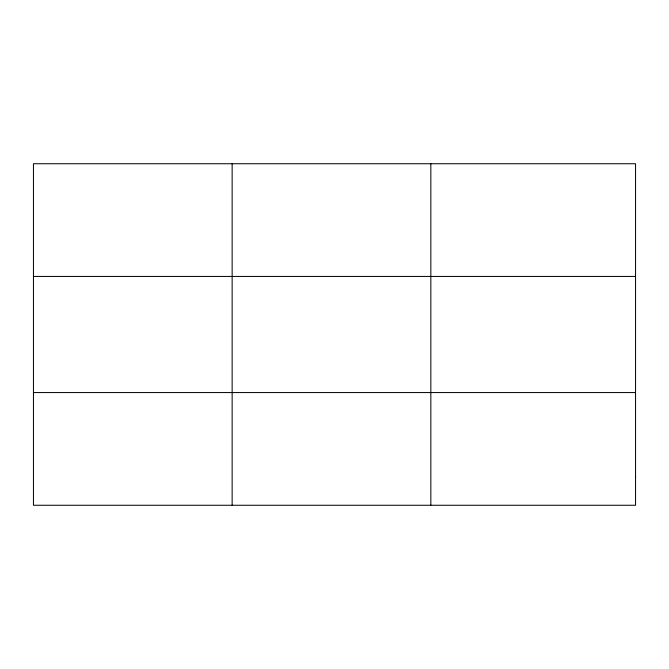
<?xml version="1.0" encoding="UTF-8"?>
<svg xmlns="http://www.w3.org/2000/svg" width="669" height="669" viewBox="0 0 669 669"><rect width="100%" height="100%" fill="white"/><g stroke="black" fill="none" stroke-linecap="round" stroke-linejoin="round"><path stroke-width="1" d="M232.143 163.738L232.143 505.262M430.836 163.738L430.836 505.262M33.45 276.439L635.55 276.439M33.45 392.561L635.55 392.561M635.55 477.089L635.55 505.262L33.45 505.262L33.45 163.738L635.55 163.738L635.55 477.089"/></g></svg>
